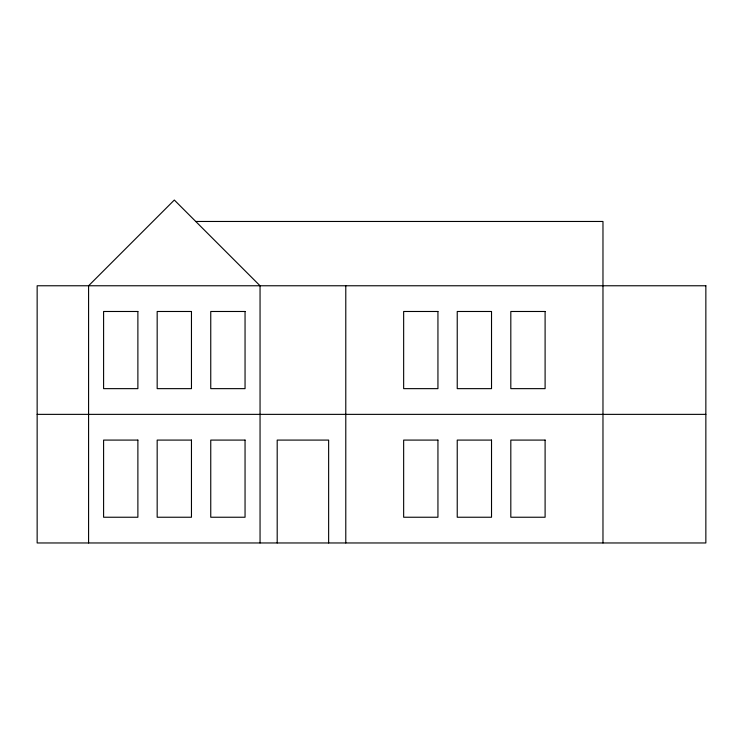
<?xml version="1.0" encoding="UTF-8"?>
<svg xmlns="http://www.w3.org/2000/svg" width="743" height="743" viewBox="0 0 743 743"><rect width="100%" height="100%" fill="white"/><g stroke="black" fill="none" stroke-linecap="round" stroke-linejoin="round"><path stroke-width="1.11" d="M195.753 221.47L602.972 221.47L602.972 542.966M37.15 414.362L705.85 414.362M345.783 285.767L345.783 542.966M328.638 542.966L328.638 440.088L277.195 440.088L277.195 542.966M260.05 542.966L260.05 285.767L174.317 200.034L88.584 285.767L88.584 542.966M705.85 285.767L37.15 285.767L37.15 542.966L705.85 542.966L705.85 285.767M137.882 311.484L103.593 311.484L103.593 388.645L137.882 388.645L137.882 311.484M191.462 311.484L157.172 311.484L157.172 388.645L191.462 388.645L191.462 311.484M245.051 311.484L210.752 311.484L210.752 388.645L245.051 388.645L245.051 311.484M437.943 311.484L403.653 311.484L403.653 388.645L437.943 388.645L437.943 311.484M491.522 311.484L457.233 311.484L457.233 388.645L491.522 388.645L491.522 311.484M545.102 311.484L510.812 311.484L510.812 388.645L545.102 388.645L545.102 311.484M137.882 440.088L103.593 440.088L103.593 517.239L137.882 517.239L137.882 440.088M191.462 440.088L157.172 440.088L157.172 517.239L191.462 517.239L191.462 440.088M245.051 440.088L210.752 440.088L210.752 517.239L245.051 517.239L245.051 440.088M437.943 440.088L403.653 440.088L403.653 517.239L437.943 517.239L437.943 440.088M491.522 440.088L457.233 440.088L457.233 517.239L491.522 517.239L491.522 440.088M545.102 440.088L510.812 440.088L510.812 517.239L545.102 517.239L545.102 440.088"/></g></svg>
